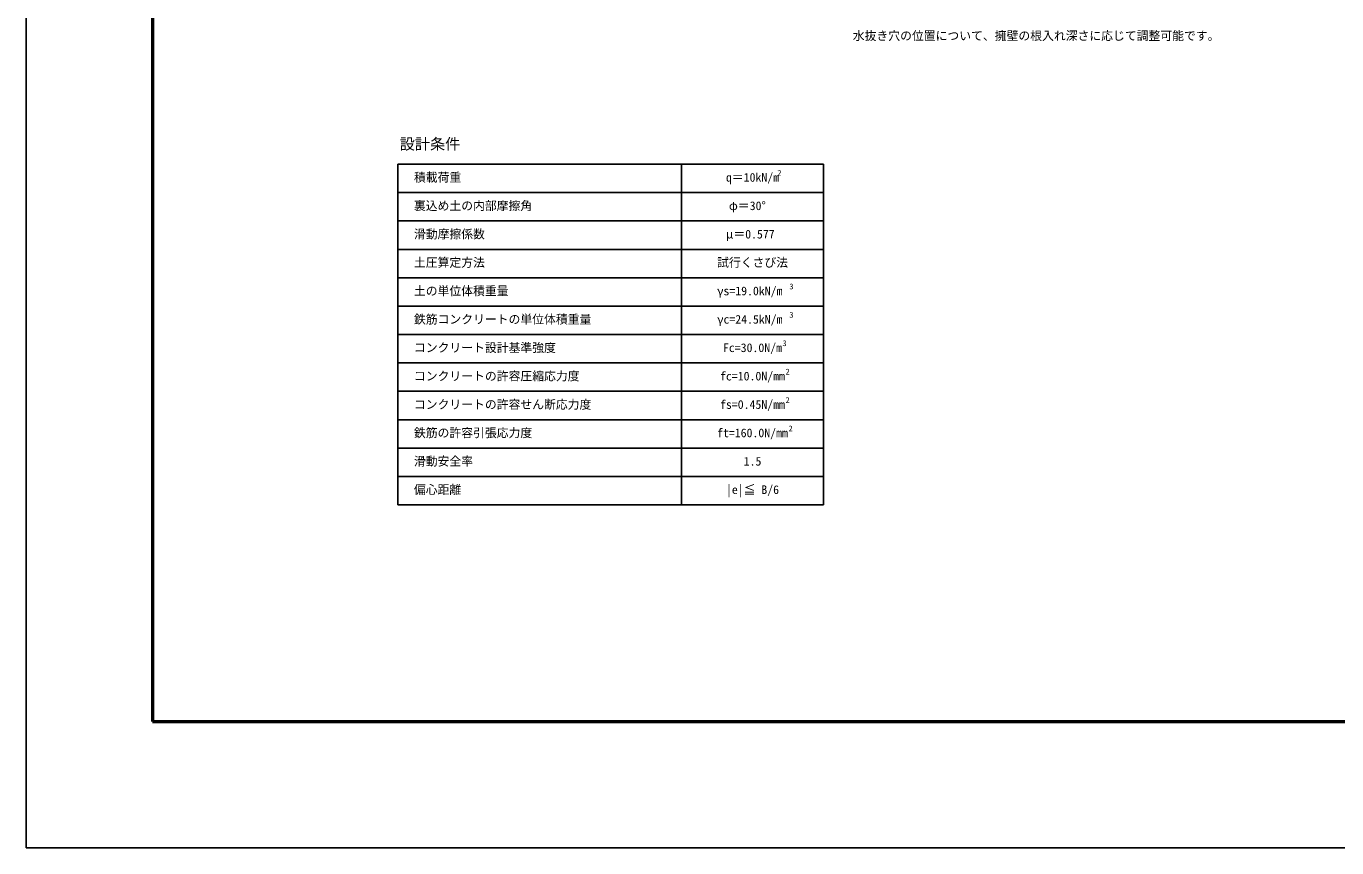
# Model space of a CAD drawing. Units: millimetres, scale not verified. Extents: x -67200 to 67200, y -23760 to 23760.
# Drawn here: x -67200 to -50574, y -23760 to -13342 of the extents above; entities that cross this region are included whole.
import ezdxf
from ezdxf.enums import TextEntityAlignment as Align

# ---------------------------------------------------------------- set-up
doc = ezdxf.new("R2010")
doc.units = ezdxf.units.MM
doc.header["$LTSCALE"] = 80
for name, color, linetype, lineweight in [('0-2_Defpoints', 5, 'Continuous', 25), ('0-4_HYO', 3, 'Continuous', 25), ('0-8_TXT', 7, 'Continuous', 25), ('0-9_WAKU', 3, 'Continuous', 25)]:
    doc.layers.add(name, color=color, linetype=linetype, lineweight=lineweight)
doc.styles.add('ＭＳ ゴシック', font='')
doc.styles.get('ＭＳ ゴシック').set_extended_font_data('MS Gothic')

msp = doc.modelspace()

# ---------------------------------------------------------------- linework, layer by layer
at = {"layer": '0-2_Defpoints'}
msp.add_lwpolyline([(-67200, -23760), (0, -23760), (0, 23760), (-67200, 23760)], close=True, dxfattribs=at)
at = {"layer": '0-4_HYO'}
for p, q in [((-62485.73, -15092.1), (-57085.73, -15092.1)), ((-62485.73, -15092.1), (-62485.73, -19412.1)), ((-58885.73, -15092.1), (-58885.73, -19412.1)), ((-57085.73, -15092.1), (-57085.73, -19412.1)), ((-62485.73, -15452.1), (-57085.73, -15452.1)), ((-62485.73, -15812.1), (-57085.73, -15812.1)), ((-62485.73, -16172.1), (-57085.73, -16172.1)), ((-62485.73, -16532.1), (-57085.73, -16532.1)), ((-62485.73, -16892.1), (-57085.73, -16892.1)), ((-62485.73, -17252.1), (-57085.73, -17252.1)), ((-62485.73, -17612.1), (-57085.73, -17612.1)), ((-62485.73, -17972.1), (-57085.73, -17972.1)), ((-62485.73, -18332.1), (-57085.73, -18332.1)), ((-62485.73, -18692.1), (-57085.73, -18692.1)), ((-62485.73, -19052.1), (-57085.73, -19052.1)), ((-62485.73, -19412.1), (-57085.73, -19412.1))]:
    msp.add_line(p, q, dxfattribs=at)
at = {"layer": '0-9_WAKU', "lineweight": 50}
msp.add_lwpolyline([(-65600, -22160), (-1600, -22160), (-1600, 22160), (-65600, 22160)], close=True, dxfattribs=at)

# ---------------------------------------------------------------- texts
at = {"layer": '0-8_TXT', "style": 'ＭＳ ゴシック'}
for s, height, p in [('水抜き穴の位置について、擁壁の根入れ深さに応じて調整可能です。', 110, (-56714.14, -13552.06)), ('設計条件', 140.8, (-62461.73, -14948.1)), ('積載荷重', 110, (-62281.47, -15347.1)), ('q＝10kN/m', 110, (-58323.23, -15347.1)), ('2', 73.31, (-57670.93, -15260.95)), ('裏込め土の内部摩擦角', 110, (-62281.47, -15707.1)), ('φ＝30°', 110, (-58285.73, -15707.1)), ('滑動摩擦係数', 110, (-62281.47, -16067.1)), ('μ＝0.577', 110, (-58323.23, -16067.1)), ('土圧算定方法', 110, (-62281.47, -16427.1)), ('試行くさび法', 110, (-58435.73, -16427.1)), ('3', 73.31, (-57518.57, -16700.95)), ('土の単位体積重量', 110, (-62281.47, -16787.1)), ('γs=19.0kN/m', 110, (-58435.73, -16787.1)), ('鉄筋コンクリートの単位体積重量', 110, (-62281.47, -17147.1)), ('γc=24.5kN/m', 110, (-58435.73, -17147.1)), ('3', 73.31, (-57518.57, -17060.95)), ('コンクリート設計基準強度', 110, (-62281.47, -17507.1)), ('Fc=30.0N/m', 110, (-58360.73, -17507.1)), ('3', 73.31, (-57606.2, -17420.95)), ('コンクリートの許容圧縮応力度', 110, (-62281.47, -17867.1)), ('fc=10.0N/mm', 110, (-58398.23, -17867.1)), ('2', 73.31, (-57566.64, -17780.95)), ('コンクリートの許容せん断応力度', 110, (-62281.47, -18227.1)), ('fs=0.45N/mm', 110, (-58398.23, -18227.1)), ('2', 73.31, (-57566.64, -18140.95)), ('鉄筋の許容引張応力度', 110, (-62281.47, -18587.1)), ('ft=160.0N/mm', 110, (-58435.73, -18587.1)), ('2', 73.31, (-57529.04, -18500.95)), ('滑動安全率', 110, (-62281.47, -18947.1)), ('1.5', 110, (-58098.23, -18947.1)), ('偏心距離', 110, (-62281.47, -19307.1)), ('|e|≦ B/6', 110, (-58323.23, -19307.1))]:
    msp.add_text(s, height=height, dxfattribs=at).set_placement(p, align=Align.BOTTOM_LEFT)

doc.saveas('drawing.dxf')
